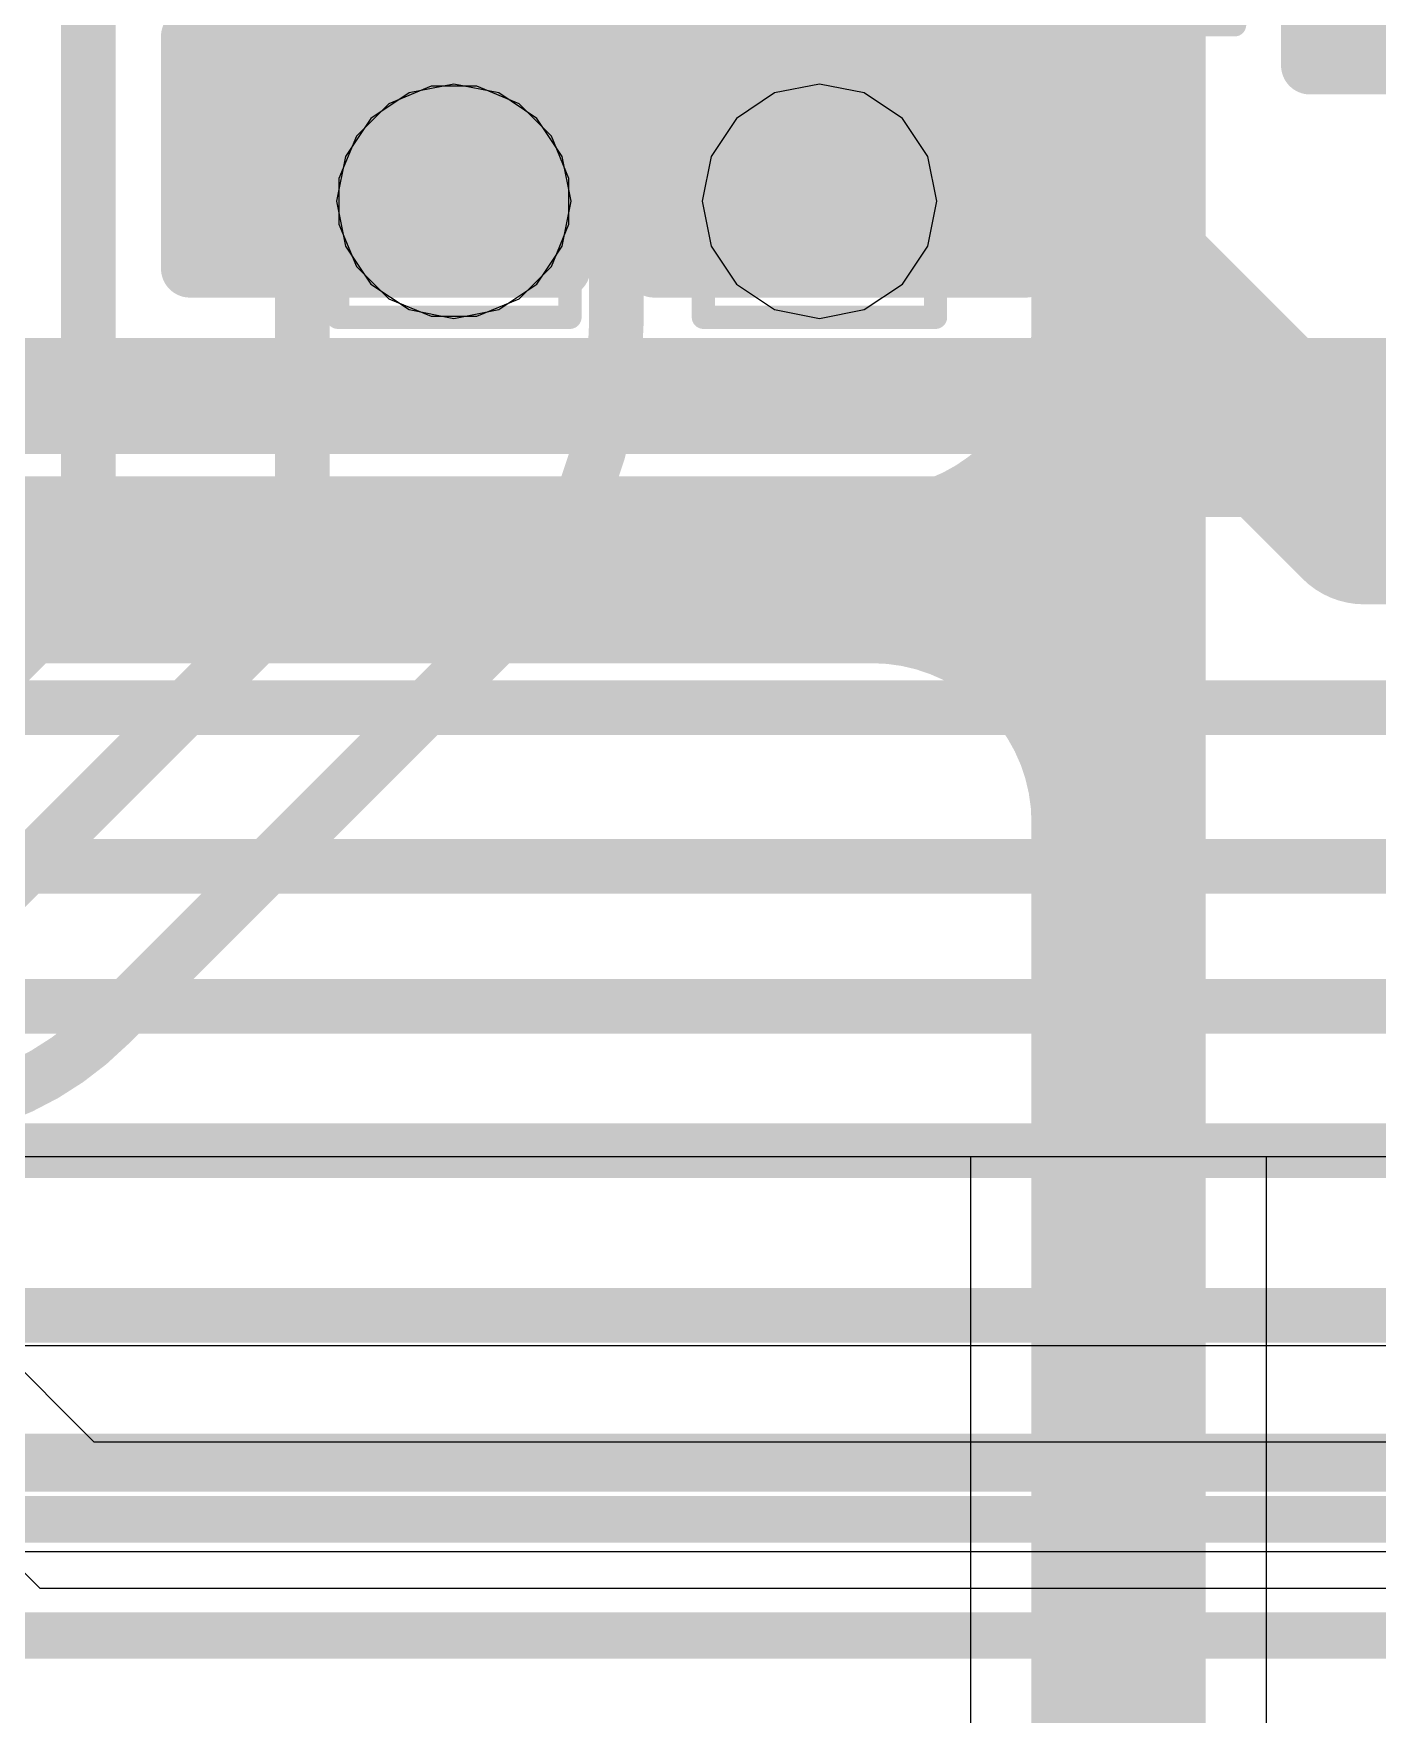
# Model space of a CAD drawing. Header units: inches. Extents: x -6 to 284, y -12 to 154.
# Drawn here: x 71.282 to 74.223, y -1.728 to 1.95 of the extents above; entities that cross this region are included whole.
import ezdxf

# ---------------------------------------------------------------- set-up
doc = ezdxf.new("R2010")
doc.units = ezdxf.units.IN
for name, color, linetype in [('Bottom Layer', 5, 'Continuous'), ('Bottom Overlay', 54, 'Continuous'), ('Bottom Paste', 16, 'Continuous'), ('Bottom Solder', 6, 'Continuous'), ('Drill Drawing', 1, 'Continuous'), ('GND-1', 16, 'Continuous'), ('GND-2', 90, 'Continuous'), ('GND-3', 216, 'Continuous'), ('GND-4', 54, 'Continuous'), ('PWR-1', 156, 'Continuous'), ('PWR-2', 130, 'Continuous'), ('Signal L1', 76, 'Continuous'), ('Signal L2', 6, 'Continuous'), ('Top Layer', 1, 'Continuous'), ('Top Overlay', 2, 'Continuous'), ('Top Paste', 8, 'Continuous'), ('Top Solder', 216, 'Continuous'), ('Via Holes', 16, 'Continuous')]:
    doc.layers.add(name, color=color, linetype=linetype)

# ---------------------------------------------------------------- blocks, each defined once
blk = doc.blocks.new('200_WFBGA__10_15__127')
at = {"layer": 'Top Layer'}
h = blk.add_hatch(color=1, dxfattribs=at)
edge = h.paths.add_edge_path()
edge.add_arc((-1.999996, -6.824979999999999), 0.15999968, 0, 360)
h = blk.add_hatch(color=1, dxfattribs=at)
edge = h.paths.add_edge_path()
edge.add_arc((-1.199896, -6.824979999999999), 0.15999968, 0, 360)
at = {"layer": 'Top Paste'}
h = blk.add_hatch(color=8, dxfattribs=at)
edge = h.paths.add_edge_path()
edge.add_arc((-1.999996, -6.824979999999999), 0.15999968, 0, 360)
h = blk.add_hatch(color=8, dxfattribs=at)
edge = h.paths.add_edge_path()
edge.add_arc((-1.199896, -6.824979999999999), 0.15999968, 0, 360)
at = {"layer": 'Top Solder'}
h = blk.add_hatch(color=216, dxfattribs=at)
edge = h.paths.add_edge_path()
edge.add_arc((-1.999996, -6.824979999999999), 0.21001228, 0, 360)
h = blk.add_hatch(color=216, dxfattribs=at)
edge = h.paths.add_edge_path()
edge.add_arc((-1.199896, -6.824979999999999), 0.21001228, 0, 360)
at = {"layer": 'Top Overlay'}
blk.add_lwpolyline([(-5.07619, -7.576185, 0.254, 0.254, 0), (5.07619, -7.576185, 0.254, 0.254, 0)], format="xyseb", dxfattribs=at)
blk = doc.blocks.new('C___0402_B_295')
at = {"layer": 'Bottom Layer'}
for points in [[(-0.2413, 0.3175), (-0.2412999999999999, -0.3175), (-0.6985, -0.3175), (-0.6985, 0.3175)], [(0.6985, 0.3175), (0.6985, -0.3175), (0.2413, -0.3175), (0.2412999999999999, 0.3175)]]:
    blk.add_hatch(color=5, dxfattribs=at).paths.add_polyline_path(points)
at = {"layer": 'Bottom Paste'}
for points in [[(-0.2413, 0.3175), (-0.2412999999999999, -0.3175), (-0.6985, -0.3175), (-0.6985, 0.3175)], [(0.6985, 0.3175), (0.6985, -0.3175), (0.2413, -0.3175), (0.2412999999999999, 0.3175)]]:
    blk.add_hatch(color=16, dxfattribs=at).paths.add_polyline_path(points)
at = {"layer": 'Bottom Solder'}
for points in [[(-0.18130012, 0.37749988), (-0.18130012, -0.37749988), (-0.7584998799999999, -0.37749988), (-0.7584998799999999, 0.37749988)], [(0.7584998799999999, 0.37749988), (0.7584998799999999, -0.37749988), (0.18130012, -0.37749988), (0.18130012, 0.37749988)]]:
    blk.add_hatch(color=6, dxfattribs=at).paths.add_polyline_path(points)
at = {"layer": 'Bottom Overlay'}
for points in [[(-0.7874, -0.4064, 0.127, 0.127, 0), (-0.7874, 0.4064, 0.127, 0.127, 0)], [(-0.2794, 0.4064, 0.127, 0.127, 0), (-0.7874, 0.4064, 0.127, 0.127, 0)], [(0.7874, 0.4064, 0.127, 0.127, 0), (0.2794, 0.4064, 0.127, 0.127, 0)], [(0.7874, -0.4064, 0.127, 0.127, 0), (0.7874, 0.4064, 0.127, 0.127, 0)], [(-0.2794, -0.4064, 0.127, 0.127, 0), (-0.7874, -0.4064, 0.127, 0.127, 0)], [(0.7874, -0.4064, 0.127, 0.127, 0), (0.2794, -0.4064, 0.127, 0.127, 0)]]:
    blk.add_lwpolyline(points, format="xyseb", dxfattribs=at)
for points in [[(-0.8191499999999999, 0.4064, 0.0635, 0.0635, 1), (-0.7556499999999999, 0.4064, 0.0635, 0.0635, 1)], [(-0.8191499999999999, 0.4064, 0.0635, 0.0635, 1), (-0.7556499999999999, 0.4064, 0.0635, 0.0635, 1)], [(-0.31115, 0.4064, 0.0635, 0.0635, 1), (-0.24765, 0.4064, 0.0635, 0.0635, 1)], [(0.24765, 0.4064, 0.0635, 0.0635, 1), (0.31115, 0.4064, 0.0635, 0.0635, 1)], [(0.7556499999999999, 0.4064, 0.0635, 0.0635, 1), (0.8191499999999999, 0.4064, 0.0635, 0.0635, 1)], [(0.7556499999999999, 0.4064, 0.0635, 0.0635, 1), (0.8191499999999999, 0.4064, 0.0635, 0.0635, 1)], [(-0.8191499999999999, -0.4064, 0.0635, 0.0635, 1), (-0.7556499999999999, -0.4064, 0.0635, 0.0635, 1)], [(-0.8191499999999999, -0.4064, 0.0635, 0.0635, 1), (-0.7556499999999999, -0.4064, 0.0635, 0.0635, 1)], [(-0.31115, -0.4064, 0.0635, 0.0635, 1), (-0.24765, -0.4064, 0.0635, 0.0635, 1)], [(0.24765, -0.4064, 0.0635, 0.0635, 1), (0.31115, -0.4064, 0.0635, 0.0635, 1)], [(0.7556499999999999, -0.4064, 0.0635, 0.0635, 1), (0.8191499999999999, -0.4064, 0.0635, 0.0635, 1)], [(0.7556499999999999, -0.4064, 0.0635, 0.0635, 1), (0.8191499999999999, -0.4064, 0.0635, 0.0635, 1)]]:
    blk.add_lwpolyline(points, format="xyseb", close=True, dxfattribs=at)
blk = doc.blocks.new('C___0402_B_304')
at = {"layer": 'Bottom Layer'}
for points in [[(-0.2413, 0.3175), (-0.2412999999999999, -0.3175), (-0.6985, -0.3175), (-0.6985, 0.3175)], [(0.6985, 0.3175), (0.6985, -0.3175), (0.2413, -0.3175), (0.2412999999999999, 0.3175)]]:
    blk.add_hatch(color=5, dxfattribs=at).paths.add_polyline_path(points)
at = {"layer": 'Bottom Paste'}
for points in [[(-0.2413, 0.3175), (-0.2412999999999999, -0.3175), (-0.6985, -0.3175), (-0.6985, 0.3175)], [(0.6985, 0.3175), (0.6985, -0.3175), (0.2413, -0.3175), (0.2412999999999999, 0.3175)]]:
    blk.add_hatch(color=16, dxfattribs=at).paths.add_polyline_path(points)
at = {"layer": 'Bottom Solder'}
for points in [[(-0.18130012, 0.37749988), (-0.18130012, -0.37749988), (-0.7584998799999999, -0.37749988), (-0.7584998799999999, 0.37749988)], [(0.7584998799999999, 0.37749988), (0.7584998799999999, -0.37749988), (0.18130012, -0.37749988), (0.18130012, 0.37749988)]]:
    blk.add_hatch(color=6, dxfattribs=at).paths.add_polyline_path(points)
at = {"layer": 'Bottom Overlay'}
for points in [[(-0.7874, 0.4064, 0.127, 0.127, 0), (-0.7874, -0.4064, 0.127, 0.127, 0)], [(-0.2794, 0.4064, 0.127, 0.127, 0), (-0.7874, 0.4064, 0.127, 0.127, 0)], [(0.7874, 0.4064, 0.127, 0.127, 0), (0.2794, 0.4064, 0.127, 0.127, 0)], [(0.7874, 0.4064, 0.127, 0.127, 0), (0.7874, -0.4064, 0.127, 0.127, 0)], [(-0.2794, -0.4064, 0.127, 0.127, 0), (-0.7874, -0.4064, 0.127, 0.127, 0)], [(0.7874, -0.4064, 0.127, 0.127, 0), (0.2794, -0.4064, 0.127, 0.127, 0)]]:
    blk.add_lwpolyline(points, format="xyseb", dxfattribs=at)
for points in [[(-0.8191499999999999, 0.4064, 0.0635, 0.0635, 1), (-0.7556499999999999, 0.4064, 0.0635, 0.0635, 1)], [(-0.8191499999999999, 0.4064, 0.0635, 0.0635, 1), (-0.7556499999999999, 0.4064, 0.0635, 0.0635, 1)], [(-0.31115, 0.4064, 0.0635, 0.0635, 1), (-0.24765, 0.4064, 0.0635, 0.0635, 1)], [(0.24765, 0.4064, 0.0635, 0.0635, 1), (0.31115, 0.4064, 0.0635, 0.0635, 1)], [(0.7556499999999999, 0.4064, 0.0635, 0.0635, 1), (0.8191499999999999, 0.4064, 0.0635, 0.0635, 1)], [(0.7556499999999999, 0.4064, 0.0635, 0.0635, 1), (0.8191499999999999, 0.4064, 0.0635, 0.0635, 1)], [(-0.8191499999999999, -0.4064, 0.0635, 0.0635, 1), (-0.7556499999999999, -0.4064, 0.0635, 0.0635, 1)], [(-0.8191499999999999, -0.4064, 0.0635, 0.0635, 1), (-0.7556499999999999, -0.4064, 0.0635, 0.0635, 1)], [(-0.31115, -0.4064, 0.0635, 0.0635, 1), (-0.24765, -0.4064, 0.0635, 0.0635, 1)], [(0.24765, -0.4064, 0.0635, 0.0635, 1), (0.31115, -0.4064, 0.0635, 0.0635, 1)], [(0.7556499999999999, -0.4064, 0.0635, 0.0635, 1), (0.8191499999999999, -0.4064, 0.0635, 0.0635, 1)], [(0.7556499999999999, -0.4064, 0.0635, 0.0635, 1), (0.8191499999999999, -0.4064, 0.0635, 0.0635, 1)]]:
    blk.add_lwpolyline(points, format="xyseb", close=True, dxfattribs=at)
blk = doc.blocks.new('C___0402_B_306')
at = {"layer": 'Bottom Layer'}
for points in [[(-0.2413, 0.3175), (-0.2412999999999999, -0.3175), (-0.6985, -0.3175), (-0.6985, 0.3175)], [(0.6985, 0.3175), (0.6985, -0.3175), (0.2413, -0.3175), (0.2412999999999999, 0.3175)]]:
    blk.add_hatch(color=5, dxfattribs=at).paths.add_polyline_path(points)
at = {"layer": 'Bottom Paste'}
for points in [[(-0.2413, 0.3175), (-0.2412999999999999, -0.3175), (-0.6985, -0.3175), (-0.6985, 0.3175)], [(0.6985, 0.3175), (0.6985, -0.3175), (0.2413, -0.3175), (0.2412999999999999, 0.3175)]]:
    blk.add_hatch(color=16, dxfattribs=at).paths.add_polyline_path(points)
at = {"layer": 'Bottom Solder'}
for points in [[(-0.18130012, 0.37749988), (-0.18130012, -0.37749988), (-0.7584998799999999, -0.37749988), (-0.7584998799999999, 0.37749988)], [(0.7584998799999999, 0.37749988), (0.7584998799999999, -0.37749988), (0.18130012, -0.37749988), (0.18130012, 0.37749988)]]:
    blk.add_hatch(color=6, dxfattribs=at).paths.add_polyline_path(points)
at = {"layer": 'Bottom Overlay'}
for points in [[(-0.7874, 0.4064, 0.127, 0.127, 0), (-0.7874, -0.4064, 0.127, 0.127, 0)], [(-0.7874, 0.4064, 0.127, 0.127, 0), (-0.2794, 0.4064, 0.127, 0.127, 0)], [(0.2794, 0.4064, 0.127, 0.127, 0), (0.7874, 0.4064, 0.127, 0.127, 0)], [(0.7874, 0.4064, 0.127, 0.127, 0), (0.7874, -0.4064, 0.127, 0.127, 0)], [(-0.7874, -0.4064, 0.127, 0.127, 0), (-0.2794, -0.4064, 0.127, 0.127, 0)], [(0.2794, -0.4064, 0.127, 0.127, 0), (0.7874, -0.4064, 0.127, 0.127, 0)]]:
    blk.add_lwpolyline(points, format="xyseb", dxfattribs=at)
for points in [[(-0.8191499999999999, 0.4064, 0.0635, 0.0635, 1), (-0.7556499999999999, 0.4064, 0.0635, 0.0635, 1)], [(-0.8191499999999999, 0.4064, 0.0635, 0.0635, 1), (-0.7556499999999999, 0.4064, 0.0635, 0.0635, 1)], [(-0.31115, 0.4064, 0.0635, 0.0635, 1), (-0.24765, 0.4064, 0.0635, 0.0635, 1)], [(0.24765, 0.4064, 0.0635, 0.0635, 1), (0.31115, 0.4064, 0.0635, 0.0635, 1)], [(0.7556499999999999, 0.4064, 0.0635, 0.0635, 1), (0.8191499999999999, 0.4064, 0.0635, 0.0635, 1)], [(0.7556499999999999, 0.4064, 0.0635, 0.0635, 1), (0.8191499999999999, 0.4064, 0.0635, 0.0635, 1)], [(-0.8191499999999999, -0.4064, 0.0635, 0.0635, 1), (-0.7556499999999999, -0.4064, 0.0635, 0.0635, 1)], [(-0.8191499999999999, -0.4064, 0.0635, 0.0635, 1), (-0.7556499999999999, -0.4064, 0.0635, 0.0635, 1)], [(-0.31115, -0.4064, 0.0635, 0.0635, 1), (-0.24765, -0.4064, 0.0635, 0.0635, 1)], [(0.24765, -0.4064, 0.0635, 0.0635, 1), (0.31115, -0.4064, 0.0635, 0.0635, 1)], [(0.7556499999999999, -0.4064, 0.0635, 0.0635, 1), (0.8191499999999999, -0.4064, 0.0635, 0.0635, 1)], [(0.7556499999999999, -0.4064, 0.0635, 0.0635, 1), (0.8191499999999999, -0.4064, 0.0635, 0.0635, 1)]]:
    blk.add_lwpolyline(points, format="xyseb", close=True, dxfattribs=at)

msp = doc.modelspace()

# ---------------------------------------------------------------- hatches: boundary and pattern name
at = {"layer": 'Bottom Layer'}
h = msp.add_hatch(color=5, dxfattribs=at)
edge = h.paths.add_edge_path()
edge.add_arc((72.20184187999999, 1.58319216), 0.1499997, 0, 360)
h = msp.add_hatch(color=5, dxfattribs=at)
edge = h.paths.add_edge_path()
edge.add_arc((73.00184282, 1.58319216), 0.1499997, 0, 360)
at = {"layer": 'GND-1'}
h = msp.add_hatch(color=16, dxfattribs=at)
edge = h.paths.add_edge_path()
edge.add_arc((72.20184187999999, 1.58319216), 0.1499997, 0, 360)
h = msp.add_hatch(color=16, dxfattribs=at)
edge = h.paths.add_edge_path()
edge.add_arc((73.00184282, 1.58319216), 0.1499997, 0, 360)
at = {"layer": 'GND-2'}
h = msp.add_hatch(color=90, dxfattribs=at)
edge = h.paths.add_edge_path()
edge.add_arc((72.20184187999999, 1.58319216), 0.1499997, 0, 360)
h = msp.add_hatch(color=90, dxfattribs=at)
edge = h.paths.add_edge_path()
edge.add_arc((73.00184282, 1.58319216), 0.1499997, 0, 360)
at = {"layer": 'GND-3'}
h = msp.add_hatch(color=216, dxfattribs=at)
edge = h.paths.add_edge_path()
edge.add_arc((72.20184187999999, 1.58319216), 0.1499997, 0, 360)
h = msp.add_hatch(color=216, dxfattribs=at)
edge = h.paths.add_edge_path()
edge.add_arc((73.00184282, 1.58319216), 0.1499997, 0, 360)
at = {"layer": 'GND-4'}
h = msp.add_hatch(color=54, dxfattribs=at)
edge = h.paths.add_edge_path()
edge.add_arc((72.20184187999999, 1.58319216), 0.1499997, 0, 360)
h = msp.add_hatch(color=54, dxfattribs=at)
edge = h.paths.add_edge_path()
edge.add_arc((73.00184282, 1.58319216), 0.1499997, 0, 360)
at = {"layer": 'PWR-1'}
h = msp.add_hatch(color=156, dxfattribs=at)
edge = h.paths.add_edge_path()
edge.add_arc((72.20184187999999, 1.58319216), 0.1499997, 0, 360)
h = msp.add_hatch(color=156, dxfattribs=at)
edge = h.paths.add_edge_path()
edge.add_arc((73.00184282, 1.58319216), 0.1499997, 0, 360)
at = {"layer": 'PWR-2'}
h = msp.add_hatch(color=130, dxfattribs=at)
edge = h.paths.add_edge_path()
edge.add_arc((72.20184187999999, 1.58319216), 0.1499997, 0, 360)
h = msp.add_hatch(color=130, dxfattribs=at)
edge = h.paths.add_edge_path()
edge.add_arc((73.00184282, 1.58319216), 0.1499997, 0, 360)
at = {"layer": 'Signal L1'}
h = msp.add_hatch(color=76, dxfattribs=at)
edge = h.paths.add_edge_path()
edge.add_arc((72.20184187999999, 1.58319216), 0.1499997, 0, 360)
h = msp.add_hatch(color=76, dxfattribs=at)
edge = h.paths.add_edge_path()
edge.add_arc((73.00184282, 1.58319216), 0.1499997, 0, 360)
at = {"layer": 'Signal L2'}
h = msp.add_hatch(color=6, dxfattribs=at)
edge = h.paths.add_edge_path()
edge.add_arc((72.20184187999999, 1.58319216), 0.1499997, 0, 360)
h = msp.add_hatch(color=6, dxfattribs=at)
edge = h.paths.add_edge_path()
edge.add_arc((73.00184282, 1.58319216), 0.1499997, 0, 360)
at = {"layer": 'Top Layer'}
h = msp.add_hatch(color=1, dxfattribs=at)
edge = h.paths.add_edge_path()
edge.add_arc((72.20184187999999, 1.58319216), 0.1499997, 0, 360)
h = msp.add_hatch(color=1, dxfattribs=at)
edge = h.paths.add_edge_path()
edge.add_arc((73.00184282, 1.58319216), 0.1499997, 0, 360)
at = {"layer": 'Via Holes'}
h = msp.add_hatch(color=7, dxfattribs=at)
edge = h.paths.add_edge_path()
edge.add_arc((72.20184187999999, 1.58319216), 0.07499858, 0, 360)
h = msp.add_hatch(color=7, dxfattribs=at)
edge = h.paths.add_edge_path()
edge.add_arc((73.00184282, 1.58319216), 0.07499858, 0, 360)

# ---------------------------------------------------------------- linework, layer by layer
at = {"layer": 'Bottom Layer'}
for p, q in [((62.7314976, -0.5073269), (79.81581446, -0.5073269)), ((66.85624677999999, -0.5073269), (73.33261686, -0.5073269)), ((73.33261686, -0.5073269), (73.33261686, -2.63210548)), ((73.98005778, -2.63210548), (73.98005778, -0.5073269)), ((73.98005778, -0.5073269), (75.51697114, -0.5073269))]:
    msp.add_line(p, q, dxfattribs=at)
for points in [[(73.65633731999999, 1.30153156, 0.3809999999999999, 0.3809999999999999, 0), (73.65633731999999, 2.22321628, 0.3809999999999999, 0.3809999999999999, 0)], [(72.06883732, 1.85390028, 0.254, 0.254, -0.4142135623730951), (72.20184187999999, 1.72089572, 0.254, 0.254, 0)], [(73.00184282, 1.77090578, 0.254, 0.254, -0.4142135623730951), (73.08483732, 1.85390028, 0.254, 0.254, 0)], [(73.00184282, 1.58319216, 0.254, 0.254, 0), (73.00184282, 1.77090578, 0.254, 0.254, 0)], [(72.20184187999999, 1.58319216, 0.254, 0.254, 0), (72.20184187999999, 1.72089572, 0.254, 0.254, 0)], [(73.65633731999999, 1.30153156, 0.3809999999999999, 0.3809999999999999, -0.4142135623730951), (73.11752204, 0.76271628, 0.3809999999999999, 0.3809999999999999, 0)], [(73.65633731999999, 0.223901, 0.3809999999999999, 0.3809999999999999, 0), (73.65633731999999, 1.30153156, 0.3809999999999999, 0.3809999999999999, 0)], [(70.94574075999999, 0.76271628, 0.3809999999999999, 0.3809999999999999, 0), (73.11752204, 0.76271628, 0.3809999999999999, 0.3809999999999999, 0)], [(73.11752204, 0.76271628, 0.3809999999999999, 0.3809999999999999, -0.4142135623730951), (73.65633731999999, 0.223901, 0.3809999999999999, 0.3809999999999999, 0)], [(73.65633731999999, -2.94960548, 0.3809999999999999, 0.3809999999999999, 0), (73.65633731999999, 0.223901, 0.3809999999999999, 0.3809999999999999, 0)]]:
    msp.add_lwpolyline(points, format="xyseb", dxfattribs=at)
for points in [[(72.00533732, 1.85390028, 0.127, 0.127, 1), (72.13233731999999, 1.85390028, 0.127, 0.127, 1)], [(73.02133732, 1.85390028, 0.127, 0.127, 1), (73.14833732, 1.85390028, 0.127, 0.127, 1)], [(72.93834282, 1.77090578, 0.127, 0.127, 1), (73.06534282, 1.77090578, 0.127, 0.127, 1)], [(72.93834282, 1.77090578, 0.127, 0.127, 1), (73.06534282, 1.77090578, 0.127, 0.127, 1)], [(72.13834188, 1.72089572, 0.127, 0.127, 1), (72.26534188, 1.72089572, 0.127, 0.127, 1)], [(72.13834188, 1.72089572, 0.127, 0.127, 1), (72.26534188, 1.72089572, 0.127, 0.127, 1)], [(72.13834188, 1.58319216, 0.127, 0.127, 1), (72.26534188, 1.58319216, 0.127, 0.127, 1)], [(72.93834282, 1.58319216, 0.127, 0.127, 1), (73.06534282, 1.58319216, 0.127, 0.127, 1)], [(73.56108732, 1.30153156, 0.1905, 0.1905, 1), (73.75158731999998, 1.30153156, 0.1905, 0.1905, 1)], [(73.56108732, 1.30153156, 0.1905, 0.1905, 1), (73.75158731999998, 1.30153156, 0.1905, 0.1905, 1)], [(73.56108732, 1.30153156, 0.1905, 0.1905, 1), (73.75158731999998, 1.30153156, 0.1905, 0.1905, 1)], [(73.02227203999999, 0.76271628, 0.1905, 0.1905, 1), (73.21277204, 0.76271628, 0.1905, 0.1905, 1)], [(73.02227203999999, 0.76271628, 0.1905, 0.1905, 1), (73.21277204, 0.76271628, 0.1905, 0.1905, 1)], [(73.02227203999999, 0.76271628, 0.1905, 0.1905, 1), (73.21277204, 0.76271628, 0.1905, 0.1905, 1)], [(73.56108732, 0.223901, 0.1905, 0.1905, 1), (73.75158731999998, 0.223901, 0.1905, 0.1905, 1)], [(73.56108732, 0.223901, 0.1905, 0.1905, 1), (73.75158731999998, 0.223901, 0.1905, 0.1905, 1)], [(73.56108732, 0.223901, 0.1905, 0.1905, 1), (73.75158731999998, 0.223901, 0.1905, 0.1905, 1)]]:
    msp.add_lwpolyline(points, format="xyseb", close=True, dxfattribs=at)
at = {"layer": 'Drill Drawing'}
for points in [[(73.40233731999999, 1.96921628, 0.0508, 0.0508, 0), (73.40233731999999, 2.47721628, 0.0508, 0.0508, 0)], [(73.91033732, 1.96921628, 0.0508, 0.0508, 0), (73.91033732, 2.47721628, 0.0508, 0.0508, 0)], [(73.40233731999999, 1.96921628, 0.0508, 0.0508, 0), (73.91033732, 1.96921628, 0.0508, 0.0508, 0)], [(71.94784188, 1.83719216, 0.0508, 0.0508, 0), (72.45584188, 1.83719216, 0.0508, 0.0508, 0)], [(71.94784188, 1.32919216, 0.0508, 0.0508, 0), (71.94784188, 1.83719216, 0.0508, 0.0508, 0)], [(72.45584188, 1.32919216, 0.0508, 0.0508, 0), (72.45584188, 1.83719216, 0.0508, 0.0508, 0)], [(72.74784282, 1.83719216, 0.0508, 0.0508, 0), (73.25584282, 1.83719216, 0.0508, 0.0508, 0)], [(72.74784282, 1.32919216, 0.0508, 0.0508, 0), (72.74784282, 1.83719216, 0.0508, 0.0508, 0)], [(73.25584282, 1.32919216, 0.0508, 0.0508, 0), (73.25584282, 1.83719216, 0.0508, 0.0508, 0)], [(71.94784188, 1.32919216, 0.0508, 0.0508, 0), (72.45584188, 1.32919216, 0.0508, 0.0508, 0)], [(72.74784282, 1.32919216, 0.0508, 0.0508, 0), (73.25584282, 1.32919216, 0.0508, 0.0508, 0)]]:
    msp.add_lwpolyline(points, format="xyseb", dxfattribs=at)
for points in [[(73.38963732, 1.96921628, 0.0254, 0.0254, 1), (73.41503732, 1.96921628, 0.0254, 0.0254, 1)], [(73.38963732, 1.96921628, 0.0254, 0.0254, 1), (73.41503732, 1.96921628, 0.0254, 0.0254, 1)], [(73.89763732, 1.96921628, 0.0254, 0.0254, 1), (73.92303731999999, 1.96921628, 0.0254, 0.0254, 1)], [(73.89763732, 1.96921628, 0.0254, 0.0254, 1), (73.92303731999999, 1.96921628, 0.0254, 0.0254, 1)], [(71.93514187999999, 1.83719216, 0.0254, 0.0254, 1), (71.96054188, 1.83719216, 0.0254, 0.0254, 1)], [(71.93514187999999, 1.83719216, 0.0254, 0.0254, 1), (71.96054188, 1.83719216, 0.0254, 0.0254, 1)], [(72.44314188, 1.83719216, 0.0254, 0.0254, 1), (72.46854187999999, 1.83719216, 0.0254, 0.0254, 1)], [(72.44314188, 1.83719216, 0.0254, 0.0254, 1), (72.46854187999999, 1.83719216, 0.0254, 0.0254, 1)], [(72.73514282, 1.83719216, 0.0254, 0.0254, 1), (72.76054282, 1.83719216, 0.0254, 0.0254, 1)], [(72.73514282, 1.83719216, 0.0254, 0.0254, 1), (72.76054282, 1.83719216, 0.0254, 0.0254, 1)], [(73.24314282, 1.83719216, 0.0254, 0.0254, 1), (73.26854282, 1.83719216, 0.0254, 0.0254, 1)], [(73.24314282, 1.83719216, 0.0254, 0.0254, 1), (73.26854282, 1.83719216, 0.0254, 0.0254, 1)], [(71.93514187999999, 1.32919216, 0.0254, 0.0254, 1), (71.96054188, 1.32919216, 0.0254, 0.0254, 1)], [(71.93514187999999, 1.32919216, 0.0254, 0.0254, 1), (71.96054188, 1.32919216, 0.0254, 0.0254, 1)], [(72.44314188, 1.32919216, 0.0254, 0.0254, 1), (72.46854187999999, 1.32919216, 0.0254, 0.0254, 1)], [(72.44314188, 1.32919216, 0.0254, 0.0254, 1), (72.46854187999999, 1.32919216, 0.0254, 0.0254, 1)], [(72.73514282, 1.32919216, 0.0254, 0.0254, 1), (72.76054282, 1.32919216, 0.0254, 0.0254, 1)], [(72.73514282, 1.32919216, 0.0254, 0.0254, 1), (72.76054282, 1.32919216, 0.0254, 0.0254, 1)], [(73.24314282, 1.32919216, 0.0254, 0.0254, 1), (73.26854282, 1.32919216, 0.0254, 0.0254, 1)], [(73.24314282, 1.32919216, 0.0254, 0.0254, 1), (73.26854282, 1.32919216, 0.0254, 0.0254, 1)]]:
    msp.add_lwpolyline(points, format="xyseb", close=True, dxfattribs=at)
at = {"layer": 'GND-1'}
for p, q in [((72.15179626, 1.83479186), (72.05932247999999, 1.79648866)), ((72.2518875, 1.83479186), (72.15179626, 1.83479186)), ((72.34436128, 1.79648866), (72.2518875, 1.83479186)), ((72.05932247999999, 1.79648866), (71.98854537999999, 1.72571156)), ((72.41513838, 1.72571156), (72.34436128, 1.79648866)), ((71.98854537999999, 1.72571156), (71.95024217999999, 1.63323778)), ((72.45344157999999, 1.63323778), (72.41513838, 1.72571156)), ((71.95024217999999, 1.63323778), (71.95024217999999, 1.53314654)), ((72.45344157999999, 1.53314654), (72.45344157999999, 1.63323778)), ((71.95024217999999, 1.53314654), (71.98854537999999, 1.44067276)), ((72.41513838, 1.44067276), (72.45344157999999, 1.53314654)), ((71.98854537999999, 1.44067276), (72.05932247999999, 1.36989566)), ((72.34436128, 1.36989566), (72.41513838, 1.44067276)), ((72.05932247999999, 1.36989566), (72.15179626, 1.33159246)), ((72.2518875, 1.33159246), (72.34436128, 1.36989566)), ((72.15179626, 1.33159246), (72.2518875, 1.33159246))]:
    msp.add_line(p, q, dxfattribs=at)
at = {"layer": 'GND-2'}
for p, q in [((72.15179626, 1.83479186), (72.05932247999999, 1.79648866)), ((72.2518875, 1.83479186), (72.15179626, 1.83479186)), ((72.34436128, 1.79648866), (72.2518875, 1.83479186)), ((72.05932247999999, 1.79648866), (71.98854537999999, 1.72571156)), ((72.41513838, 1.72571156), (72.34436128, 1.79648866)), ((71.98854537999999, 1.72571156), (71.95024217999999, 1.63323778)), ((72.45344157999999, 1.63323778), (72.41513838, 1.72571156)), ((71.95024217999999, 1.63323778), (71.95024217999999, 1.53314654)), ((72.45344157999999, 1.53314654), (72.45344157999999, 1.63323778)), ((71.95024217999999, 1.53314654), (71.98854537999999, 1.44067276)), ((72.41513838, 1.44067276), (72.45344157999999, 1.53314654)), ((71.98854537999999, 1.44067276), (72.05932247999999, 1.36989566)), ((72.34436128, 1.36989566), (72.41513838, 1.44067276)), ((72.05932247999999, 1.36989566), (72.15179626, 1.33159246)), ((72.2518875, 1.33159246), (72.34436128, 1.36989566)), ((72.15179626, 1.33159246), (72.2518875, 1.33159246))]:
    msp.add_line(p, q, dxfattribs=at)
at = {"layer": 'GND-3'}
for p, q in [((72.15179626, 1.83479186), (72.05932247999999, 1.79648866)), ((72.2518875, 1.83479186), (72.15179626, 1.83479186)), ((72.34436128, 1.79648866), (72.2518875, 1.83479186)), ((72.05932247999999, 1.79648866), (71.98854537999999, 1.72571156)), ((72.41513838, 1.72571156), (72.34436128, 1.79648866)), ((71.98854537999999, 1.72571156), (71.95024217999999, 1.63323778)), ((72.45344157999999, 1.63323778), (72.41513838, 1.72571156)), ((71.95024217999999, 1.63323778), (71.95024217999999, 1.53314654)), ((72.45344157999999, 1.53314654), (72.45344157999999, 1.63323778)), ((71.95024217999999, 1.53314654), (71.98854537999999, 1.44067276)), ((72.41513838, 1.44067276), (72.45344157999999, 1.53314654)), ((71.98854537999999, 1.44067276), (72.05932247999999, 1.36989566)), ((72.34436128, 1.36989566), (72.41513838, 1.44067276)), ((72.05932247999999, 1.36989566), (72.15179626, 1.33159246)), ((72.2518875, 1.33159246), (72.34436128, 1.36989566)), ((72.15179626, 1.33159246), (72.2518875, 1.33159246))]:
    msp.add_line(p, q, dxfattribs=at)
at = {"layer": 'GND-4'}
for p, q in [((72.15179626, 1.83479186), (72.05932247999999, 1.79648866)), ((72.2518875, 1.83479186), (72.15179626, 1.83479186)), ((72.34436128, 1.79648866), (72.2518875, 1.83479186)), ((72.05932247999999, 1.79648866), (71.98854537999999, 1.72571156)), ((72.41513838, 1.72571156), (72.34436128, 1.79648866)), ((71.98854537999999, 1.72571156), (71.95024217999999, 1.63323778)), ((72.45344157999999, 1.63323778), (72.41513838, 1.72571156)), ((71.95024217999999, 1.63323778), (71.95024217999999, 1.53314654)), ((72.45344157999999, 1.53314654), (72.45344157999999, 1.63323778)), ((71.95024217999999, 1.53314654), (71.98854537999999, 1.44067276)), ((72.41513838, 1.44067276), (72.45344157999999, 1.53314654)), ((71.98854537999999, 1.44067276), (72.05932247999999, 1.36989566)), ((72.34436128, 1.36989566), (72.41513838, 1.44067276)), ((72.05932247999999, 1.36989566), (72.15179626, 1.33159246)), ((72.2518875, 1.33159246), (72.34436128, 1.36989566)), ((72.15179626, 1.33159246), (72.2518875, 1.33159246))]:
    msp.add_line(p, q, dxfattribs=at)
at = {"layer": 'PWR-1'}
for p, q in [((73.00184282, 1.839722), (72.90367436, 1.82019448)), ((73.10001127999999, 1.82019448), (73.00184282, 1.839722)), ((72.90367436, 1.82019448), (72.82044872, 1.76458626)), ((73.18323692, 1.76458626), (73.10001127999999, 1.82019448)), ((72.82044872, 1.76458626), (72.76484049999999, 1.68136062)), ((73.23884514, 1.68136062), (73.18323692, 1.76458626)), ((72.76484049999999, 1.68136062), (72.74531298, 1.58319216)), ((73.25837266, 1.58319216), (73.23884514, 1.68136062)), ((72.74531298, 1.58319216), (72.76484049999999, 1.4850237)), ((73.23884514, 1.4850237), (73.25837266, 1.58319216)), ((72.76484049999999, 1.4850237), (72.82044872, 1.40179806)), ((73.18323692, 1.40179806), (73.23884514, 1.4850237)), ((72.82044872, 1.40179806), (72.90367436, 1.34618984)), ((73.10001127999999, 1.34618984), (73.18323692, 1.40179806)), ((72.90367436, 1.34618984), (73.00184282, 1.32666232)), ((73.00184282, 1.32666232), (73.10001127999999, 1.34618984))]:
    msp.add_line(p, q, dxfattribs=at)
at = {"layer": 'PWR-2'}
for p, q in [((72.20184187999999, 1.839722), (72.10367341999999, 1.82019448)), ((72.30001033999999, 1.82019448), (72.20184187999999, 1.839722)), ((73.00184282, 1.839722), (72.90367436, 1.82019448)), ((73.10001127999999, 1.82019448), (73.00184282, 1.839722)), ((72.10367341999999, 1.82019448), (72.02044778, 1.76458626)), ((72.38323598, 1.76458626), (72.30001033999999, 1.82019448)), ((72.90367436, 1.82019448), (72.82044872, 1.76458626)), ((73.18323692, 1.76458626), (73.10001127999999, 1.82019448)), ((72.02044778, 1.76458626), (71.96483956, 1.68136062)), ((72.4388442, 1.68136062), (72.38323598, 1.76458626)), ((72.82044872, 1.76458626), (72.76484049999999, 1.68136062)), ((73.23884514, 1.68136062), (73.18323692, 1.76458626)), ((71.96483956, 1.68136062), (71.94531204, 1.58319216)), ((72.45837172, 1.58319216), (72.4388442, 1.68136062)), ((72.76484049999999, 1.68136062), (72.74531298, 1.58319216)), ((73.25837266, 1.58319216), (73.23884514, 1.68136062)), ((71.94531204, 1.58319216), (71.96483956, 1.4850237)), ((72.4388442, 1.4850237), (72.45837172, 1.58319216)), ((72.74531298, 1.58319216), (72.76484049999999, 1.4850237)), ((73.23884514, 1.4850237), (73.25837266, 1.58319216)), ((71.96483956, 1.4850237), (72.02044778, 1.40179806)), ((72.38323598, 1.40179806), (72.4388442, 1.4850237)), ((72.76484049999999, 1.4850237), (72.82044872, 1.40179806)), ((73.18323692, 1.40179806), (73.23884514, 1.4850237)), ((72.02044778, 1.40179806), (72.10367341999999, 1.34618984)), ((72.30001033999999, 1.34618984), (72.38323598, 1.40179806)), ((72.82044872, 1.40179806), (72.90367436, 1.34618984)), ((73.10001127999999, 1.34618984), (73.18323692, 1.40179806)), ((72.10367341999999, 1.34618984), (72.20184187999999, 1.32666232)), ((72.20184187999999, 1.32666232), (72.30001033999999, 1.34618984)), ((72.90367436, 1.34618984), (73.00184282, 1.32666232)), ((73.00184282, 1.32666232), (73.10001127999999, 1.34618984)), ((71.41486352, -1.1326114), (69.08090578, 1.20134634)), ((69.0357649, 0.8081289399999999), (71.29584674, -1.45195036)), ((82.37987079999999, -1.13265204), (71.41486352, -1.1326114)), ((71.29584674, -1.45195036), (82.46972838, -1.45195036))]:
    msp.add_line(p, q, dxfattribs=at)
at = {"layer": 'Signal L1'}
for points in [[(72.55744188, 1.31923282, 0.11938, 0.11938, 0), (72.55744188, 3.61716574, 0.11938, 0.11938, 0)], [(73.65633731999999, 1.4290675, 0.3809999999999999, 0.3809999999999999, 0), (73.65633731999999, 2.22321628, 0.3809999999999999, 0.3809999999999999, 0)], [(71.4018384, 0.8109661199999999, 0.11938, 0.11938, 0), (71.4018384, 2.23317054, 0.11938, 0.11938, 0)], [(71.87008485999999, 1.95408042, 0.11938, 0.11938, -0.4142135623730951), (72.00597486, 2.08997042, 0.11938, 0.11938, 0)], [(71.87008485999999, 0.8906128999999999, 0.11938, 0.11938, 0), (71.87008485999999, 1.95408042, 0.11938, 0.11938, 0)], [(73.65633731999999, 1.4290675, 0.3809999999999999, 0.3809999999999999, 0), (74.19384196, 0.8915628599999998, 0.3809999999999999, 0.3809999999999999, 0)], [(72.55744188, 1.318133, 0.11938, 0.11938, -0.18658450177469), (72.28840762, 0.62229746, 0.11938, 0.11938, 0)], [(72.55743933999999, 1.318133, 0.11938, 0.11938, 0), (72.55744188, 1.31923282, 0.11938, 0.11938, 0)], [(74.19384196, 0.8915628599999998, 0.3809999999999999, 0.3809999999999999, 0), (78.23018389999999, 0.8915628599999998, 0.3809999999999999, 0.3809999999999999, 0)], [(71.87008485999999, 0.8898356599999999, 0.11938, 0.11938, -0.1990545423906695), (71.75685927999999, 0.61670184, 0.11938, 0.11938, 0)], [(71.87008232, 0.8906103599999999, 0.11938, 0.11938, 0), (71.87008485999999, 0.8906128999999999, 0.11938, 0.11938, 0)], [(71.87008232, 0.8898356599999999, 0.11938, 0.11938, 0), (71.87008232, 0.8906103599999999, 0.11938, 0.11938, 0)], [(71.4018384, 0.8109661199999999, 0.11938, 0.11938, -0.1973768742866207), (71.35893017999999, 0.70650608, 0.11938, 0.11938, 0)], [(70.98425732, 0.33183068, 0.11938, 0.11938, 0), (71.35893017999999, 0.70650608, 0.11938, 0.11938, 0)], [(71.20874252, 0.06858507999999999, 0.11938, 0.11938, 0), (71.75685927999999, 0.61670184, 0.11938, 0.11938, 0)], [(71.4459074, -0.22020276, 0.11938, 0.11938, 0), (72.28840762, 0.62229746, 0.11938, 0.11938, 0)], [(71.4459074, -0.22020276, 0.11938, 0.11938, -0.1993259256922048), (70.96857535999999, -0.4179087399999999, 0.11938, 0.11938, 0)], [(68.22629737999999, -1.30141218, 0.1016, 0.1016, 0), (79.86278922, -1.30141218, 0.1016, 0.1016, 0)], [(68.22629737999999, -1.55541218, 0.1016, 0.1016, 0), (79.86278922, -1.55541218, 0.1016, 0.1016, 0)]]:
    msp.add_lwpolyline(points, format="xyseb", dxfattribs=at)
for points in [[(71.84023986, 1.95408042, 0.05969, 0.05969, 1), (71.89992985999999, 1.95408042, 0.05969, 0.05969, 1)], [(71.84023986, 1.95408042, 0.05969, 0.05969, 1), (71.89992985999999, 1.95408042, 0.05969, 0.05969, 1)], [(73.56108732, 1.4290675, 0.1905, 0.1905, 1), (73.75158731999998, 1.4290675, 0.1905, 0.1905, 1)], [(73.56108732, 1.4290675, 0.1905, 0.1905, 1), (73.75158731999998, 1.4290675, 0.1905, 0.1905, 1)], [(72.52759434, 1.318133, 0.05969, 0.05969, 1), (72.58728434, 1.318133, 0.05969, 0.05969, 1)], [(72.52759688, 1.31923282, 0.05969, 0.05969, 1), (72.58728688, 1.31923282, 0.05969, 0.05969, 1)], [(72.52759688, 1.31923282, 0.05969, 0.05969, 1), (72.58728688, 1.31923282, 0.05969, 0.05969, 1)], [(72.52759688, 1.318133, 0.05969, 0.05969, 1), (72.58728688, 1.318133, 0.05969, 0.05969, 1)], [(74.09859196, 0.8915628599999998, 0.1905, 0.1905, 1), (74.28909196, 0.8915628599999998, 0.1905, 0.1905, 1)], [(74.09859196, 0.8915628599999998, 0.1905, 0.1905, 1), (74.28909196, 0.8915628599999998, 0.1905, 0.1905, 1)], [(71.84023732, 0.8906103599999999, 0.05969, 0.05969, 1), (71.89992732, 0.8906103599999999, 0.05969, 0.05969, 1)], [(71.84023732, 0.8906103599999999, 0.05969, 0.05969, 1), (71.89992732, 0.8906103599999999, 0.05969, 0.05969, 1)], [(71.84023732, 0.8898356599999999, 0.05969, 0.05969, 1), (71.89992732, 0.8898356599999999, 0.05969, 0.05969, 1)], [(71.84023986, 0.8906128999999999, 0.05969, 0.05969, 1), (71.89992985999999, 0.8906128999999999, 0.05969, 0.05969, 1)], [(71.84023986, 0.8906128999999999, 0.05969, 0.05969, 1), (71.89992985999999, 0.8906128999999999, 0.05969, 0.05969, 1)], [(71.84023986, 0.8898356599999999, 0.05969, 0.05969, 1), (71.89992985999999, 0.8898356599999999, 0.05969, 0.05969, 1)], [(71.3719934, 0.8109661199999999, 0.05969, 0.05969, 1), (71.4316834, 0.8109661199999999, 0.05969, 0.05969, 1)], [(71.3719934, 0.8109661199999999, 0.05969, 0.05969, 1), (71.4316834, 0.8109661199999999, 0.05969, 0.05969, 1)], [(71.32908517999999, 0.70650608, 0.05969, 0.05969, 1), (71.38877518, 0.70650608, 0.05969, 0.05969, 1)], [(71.32908517999999, 0.70650608, 0.05969, 0.05969, 1), (71.38877518, 0.70650608, 0.05969, 0.05969, 1)], [(71.72701427999999, 0.61670184, 0.05969, 0.05969, 1), (71.78670428, 0.61670184, 0.05969, 0.05969, 1)], [(71.72701427999999, 0.61670184, 0.05969, 0.05969, 1), (71.78670428, 0.61670184, 0.05969, 0.05969, 1)], [(72.25856261999999, 0.62229746, 0.05969, 0.05969, 1), (72.31825262, 0.62229746, 0.05969, 0.05969, 1)], [(72.25856261999999, 0.62229746, 0.05969, 0.05969, 1), (72.31825262, 0.62229746, 0.05969, 0.05969, 1)], [(71.4160624, -0.22020276, 0.05969, 0.05969, 1), (71.47575239999999, -0.22020276, 0.05969, 0.05969, 1)], [(71.4160624, -0.22020276, 0.05969, 0.05969, 1), (71.47575239999999, -0.22020276, 0.05969, 0.05969, 1)]]:
    msp.add_lwpolyline(points, format="xyseb", close=True, dxfattribs=at)
at = {"layer": 'Signal L2'}
msp.add_line((64.37333835999999, -1.37161016), (80.06869685999999, -1.37161016), dxfattribs=at)
for points in [[(69.8086361, 1.2287504, 0.08889999999999999, 0.08889999999999999, 0), (74.72605831999999, 1.22875294, 0.08889999999999999, 0.08889999999999999, 0)], [(69.80864118, 0.93665294, 0.08889999999999999, 0.08889999999999999, 0), (74.72644693999999, 0.9366554799999999, 0.08889999999999999, 0.08889999999999999, 0)], [(68.84334974, 0.4749622199999999, 0.11938, 0.11938, 0), (76.64831, 0.4749622199999999, 0.11938, 0.11938, 0)], [(65.34759346, 0.12771628, 0.11938, 0.11938, 0), (76.80414662, 0.12771628, 0.11938, 0.11938, 0)], [(64.0262626, -0.17889474, 0.11938, 0.11938, 0), (76.36088106, -0.17889728, 0.11938, 0.11938, 0)], [(63.61473688, -0.49430178, 0.11938, 0.11938, 0), (76.97942948, -0.49430178, 0.11938, 0.11938, 0)], [(63.41580154, -0.8549411399999999, 0.11938, 0.11938, 0), (77.16428305999999, -0.8549411399999999, 0.11938, 0.11938, 0)], [(63.30124246, -1.1773789, 0.127, 0.127, 0), (80.06869685999999, -1.1773789, 0.127, 0.127, 0)]]:
    msp.add_lwpolyline(points, format="xyseb", dxfattribs=at)
at = {"layer": 'Top Layer'}
for p in [(62.29792975999999, -0.92109544), (66.31437588, -0.92109544)]:
    msp.add_line(p, (78.388464, -0.92109544), dxfattribs=at)
for points in [[(71.80184014, 1.90819278, 0.2032, 0.2032, 0), (72.20184187999999, 1.58319216, 0.2032, 0.2032, 0)], [(72.60184108, 1.90819278, 0.2032, 0.2032, 0), (73.00184282, 1.58319216, 0.2032, 0.2032, 0)]]:
    msp.add_lwpolyline(points, format="xyseb", dxfattribs=at)
for points in [[(71.75104014, 1.90819278, 0.1016, 0.1016, 1), (71.85264013999999, 1.90819278, 0.1016, 0.1016, 1)], [(72.55104107999999, 1.90819278, 0.1016, 0.1016, 1), (72.65264108, 1.90819278, 0.1016, 0.1016, 1)], [(72.15104188, 1.58319216, 0.1016, 0.1016, 1), (72.25264188, 1.58319216, 0.1016, 0.1016, 1)], [(72.95104282, 1.58319216, 0.1016, 0.1016, 1), (73.05264282, 1.58319216, 0.1016, 0.1016, 1)]]:
    msp.add_lwpolyline(points, format="xyseb", close=True, dxfattribs=at)

# ---------------------------------------------------------------- block references
msp.add_blockref('200_WFBGA__10_15__127', (73.80183613999999, 8.7331931))
for name, p, rotation in [('C___0402_B_295', (72.03073732, 2.22321628), 270), ('C___0402_B_306', (73.04673731999999, 2.22321628), 90), ('C___0402_B_304', (74.86283732, 2.28671628), 180)]:
    msp.add_blockref(name, p, dxfattribs=dict(rotation=rotation))

doc.saveas('drawing.dxf')
